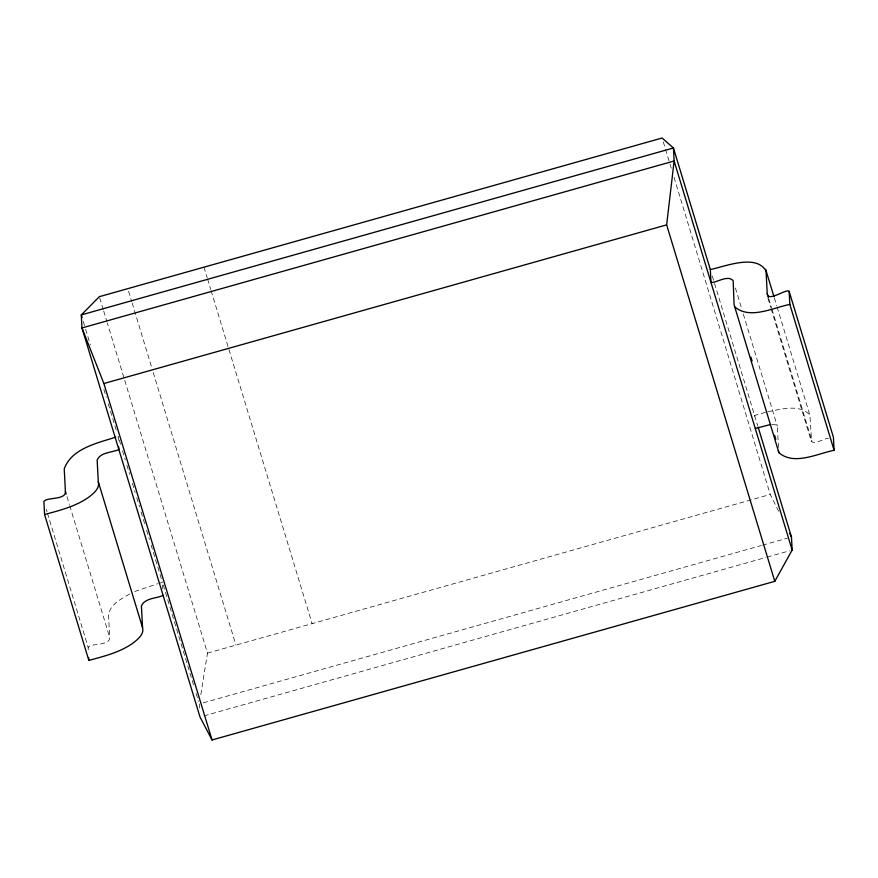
<?xml version="1.0" encoding="UTF-8"?>
<svg xmlns="http://www.w3.org/2000/svg" width="878" height="878" viewBox="0 0 878 878"><rect width="100%" height="100%" fill="white"/><g stroke="black" fill="none" stroke-linecap="round" stroke-linejoin="round"><path stroke-width="0.66" stroke-dasharray="4.39 3.29" d="M777.107 307.059L809.9 415.173L811.491 439.472C810.8 447.571 826.802 436.585 828.393 438.704M200.832 694.597L207.482 653.122L107.292 322.895M129.626 593.978C121.34 598.895 110.244 604.316 108.499 614.787L109.673 637.34C110.408 646.208 90.928 642.839 88.162 647.393L88.437 652.606M134.729 591.52L157.623 583.749M158.83 583.409L162.441 582.388L150.972 544.612M765.429 412.386L754.586 415.448L754.795 419.355M207.482 653.122L770.236 494.468L779.335 512.708M203.279 702.85L761.138 545.567M762.466 545.194L787.522 538.137M203.959 715.877L765.781 557.486M767.098 557.113L789.52 550.791M767.8 411.749C780.981 409.335 799.715 403.518 809.9 415.173M771.751 424.414L775.845 424.875L777.304 426.093L778.566 448.34M774.341 297.938L776.712 305.753M768.81 298.794L771.575 307.915M771.971 309.221L811.491 439.472M767.921 298.213L770.686 307.333M771.082 308.639L811.393 441.502M735.413 288.017L741.745 308.858M743.326 314.072L777.304 426.093M712.299 276.065L757.758 425.907M663.285 141.951L671.637 169.476M674.019 177.334L770.236 494.468M203.97 267.186L207.153 277.667M207.548 278.974L210.731 289.455M211.126 290.772L312.118 623.621M128.594 291.276L131.777 301.769M132.172 303.075L151.653 367.289M153.244 372.524L235.941 645.1M99.741 297.993L103.319 309.78M103.714 311.097L106.897 321.578M83.278 321.458L85.254 327.999M85.649 329.305L90.412 344.988M103.9 389.437L106.282 397.284M108.257 403.814L116.192 429.968M120.549 444.312L118.179 436.498L118.453 441.711M122.525 450.831L125.291 459.951M126.871 465.153L129.637 474.274M132.402 483.394L135.168 492.514M136.748 497.727L139.514 506.836M141.095 512.05L145.046 525.077M146.626 530.29L149.392 539.41M163.231 585L194.17 686.969M196.145 693.51L198.527 701.346M67.002 496.652L69.373 504.477M69.768 505.772L109.673 637.34M46.271 509.328L47.061 511.929M47.456 513.235L88.162 647.393M199.328 703.969L199.525 707.877M162.573 585L162.781 588.908"/><path stroke-width="1.32" d="M710.324 269.557C724.976 266.528 756.364 253.599 766.044 271.039L767.229 293.581C767.438 302.778 787.028 288.006 789.157 291.397L833.42 437.288L834.1 450.315C817.374 453.52 794.019 465.867 778.896 452.653L734.085 304.721L733.174 280.74C727.994 274.518 716.92 282.694 711.015 282.584L710.324 269.557L673.437 147.976L662.089 138.022L99.346 296.676L81.292 314.928L81.972 327.955L200.008 716.997L212.037 739.978L774.791 581.324L792.154 550.045L791.473 537.018L758.164 427.213M774.791 581.324L666.643 224.878L674.128 161.003L673.437 147.976L81.292 314.928L82.082 317.54M792.154 550.045L674.128 161.003L81.972 327.955L103.889 383.532L666.643 224.878M115.764 437.178C97.293 443.083 71.414 448.526 64.237 468.907L65.411 491.45C66.146 500.317 46.666 496.948 43.9 501.514L44.58 514.541L88.843 660.421C104.427 656.162 120.736 652.2 133.95 642.4C138.241 638.877 144.376 633.938 142.554 627.66L98.292 481.77L97.151 460.05C100.465 452.071 112.362 452.598 118.859 449.525L118.717 446.924M44.58 514.541C60.165 510.272 76.474 506.31 89.688 496.509C93.979 492.986 100.114 488.047 98.292 481.77M789.157 291.397L789.838 304.425C773.112 307.629 749.757 319.976 734.634 306.762M163.121 595.416C156.624 598.489 144.727 597.962 141.413 605.941L142.554 627.66M755.278 428.475L770.456 424.524M789.651 533.374L791.473 537.018M789.838 304.425L834.1 450.315M765.638 269.283L773.946 296.632M767.229 293.581L768.415 297.488M750.909 357.159L752.095 361.067M774.615 435.323L775.801 439.23M103.889 383.532L212.037 739.978M65.411 491.45L66.201 494.051M778.347 450.612L778.896 452.653M88.711 657.82L88.843 660.421"/></g></svg>
